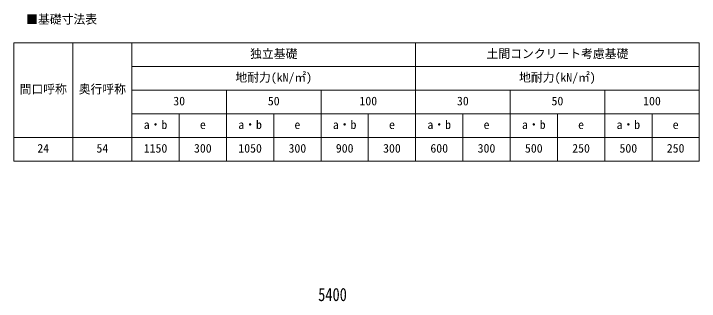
# Model space of a CAD drawing. Units: millimetres at full size; details may follow other scales. Extents: x -8385 to 33769, y -5853 to 5787.
# Drawn here: x 21662 to 27462, y 688 to 3121 of the extents above; entities that cross this region are included whole.
import ezdxf
from ezdxf.enums import TextEntityAlignment as Align

# ---------------------------------------------------------------- set-up
doc = ezdxf.new("R2010")
doc.units = ezdxf.units.MM
doc.header["$LTSCALE"] = 30
doc.layers.add('0-A_寸法', color=6, linetype='Continuous', lineweight=9)
doc.layers.add('0-F_PARTS1', color=7, linetype='Continuous', lineweight=18)
doc.styles.add('ＭＳ ゴシック', font='')
doc.styles.get('ＭＳ ゴシック').set_extended_font_data('MS Gothic')

msp = doc.modelspace()

# ---------------------------------------------------------------- linework, layer by layer
at = {"layer": '0-F_PARTS1'}
for p, q in [((21662.07, 2873.61), (27462.07, 2873.61)), ((21662.07, 2873.61), (21662.07, 1873.61)), ((22162.07, 2873.61), (22162.07, 1873.61)), ((25062.07, 2873.61), (25062.07, 1873.61)), ((22662.07, 2673.61), (27462.07, 2673.61)), ((22662.07, 2473.61), (27462.07, 2473.61)), ((25862.07, 2473.61), (25862.07, 1873.61)), ((22662.07, 2273.61), (27462.07, 2273.61)), ((26262.07, 2273.61), (26262.07, 1873.61)), ((27062.07, 2273.61), (27062.07, 1873.61))]:
    msp.add_line(p, q, dxfattribs=at)
for points in [[(22662.07, 2873.61), (22662.07, 2673.61), (22662.07, 2073.61), (22662.07, 1873.61)], [(27462.07, 2873.61), (27462.07, 2273.61), (27462.07, 1873.61)], [(23462.07, 2473.61), (23462.07, 2273.61), (23462.07, 1873.61)], [(24262.07, 2473.61), (24262.07, 2273.61), (24262.07, 1873.61)], [(26662.07, 2473.61), (26662.07, 2073.61), (26662.07, 1873.61)], [(23062.07, 2273.61), (23062.07, 2073.61), (23062.07, 1873.61)], [(23862.07, 2273.61), (23862.07, 2073.61), (23862.07, 1873.61)], [(24662.07, 2273.61), (24662.07, 2073.61), (24662.07, 1873.61)], [(25462.07, 2273.61), (25462.07, 2073.61), (25462.07, 1873.61)], [(21662.07, 2073.61), (22662.07, 2073.61), (27462.07, 2073.61)], [(21662.07, 1873.61), (22162.07, 1873.61), (25062.07, 1873.61), (26662.07, 1873.61), (27462.07, 1873.61)]]:
    msp.add_lwpolyline(points, dxfattribs=at)

# ---------------------------------------------------------------- texts
at = {"layer": '0-A_寸法', "color": 7, "style": 'ＭＳ ゴシック', "width": 0.8}
msp.add_text('5400', height=111.4, dxfattribs=at).set_placement((24238.07, 656.15), align=Align.BOTTOM_LEFT)
at = {"layer": '0-F_PARTS1', "style": 'ＭＳ ゴシック'}
for s, p in [('■基礎寸法表', (21767.37, 3015.05)), ('独立基礎', (23662.07, 2723.61)), ('土間コンクリート考慮基礎', (25662.07, 2723.61)), ('地耐力(kN/㎡)', (23537.07, 2523.61)), ('地耐力(kN/㎡)', (25937.07, 2523.61)), ('間口呼称', (21712.07, 2423.61)), ('奥行呼称', (22212.07, 2423.61)), ('30', (23012.07, 2323.61)), ('50', (23812.07, 2323.61)), ('100', (24587.07, 2323.61)), ('30', (25412.07, 2323.61)), ('50', (26212.07, 2323.61)), ('100', (26987.07, 2323.61)), ('a・b', (22762.07, 2123.61)), ('a・b', (23562.07, 2123.61)), ('a・b', (24362.07, 2123.61)), ('a・b', (25162.07, 2123.61)), ('a・b', (25962.07, 2123.61)), ('a・b', (26762.07, 2123.61)), ('e', (23237.07, 2123.61)), ('e', (24037.07, 2123.61)), ('e', (24837.07, 2123.61)), ('e', (25637.07, 2123.61)), ('e', (26437.07, 2123.61)), ('e', (27237.07, 2123.61)), ('24', (21862.07, 1923.61)), ('54', (22362.07, 1923.61)), ('1150', (22762.07, 1923.61)), ('300', (23187.07, 1923.61)), ('1050', (23562.07, 1923.61)), ('300', (23987.07, 1923.61)), ('900', (24387.07, 1923.61)), ('300', (24787.07, 1923.61)), ('600', (25187.07, 1923.61)), ('300', (25587.07, 1923.61)), ('500', (25987.07, 1923.61)), ('250', (26387.07, 1923.61)), ('500', (26787.07, 1923.61)), ('250', (27187.07, 1923.61))]:
    msp.add_text(s, height=73.31, dxfattribs=at).set_placement(p, align=Align.BOTTOM_LEFT)

doc.saveas('drawing.dxf')
